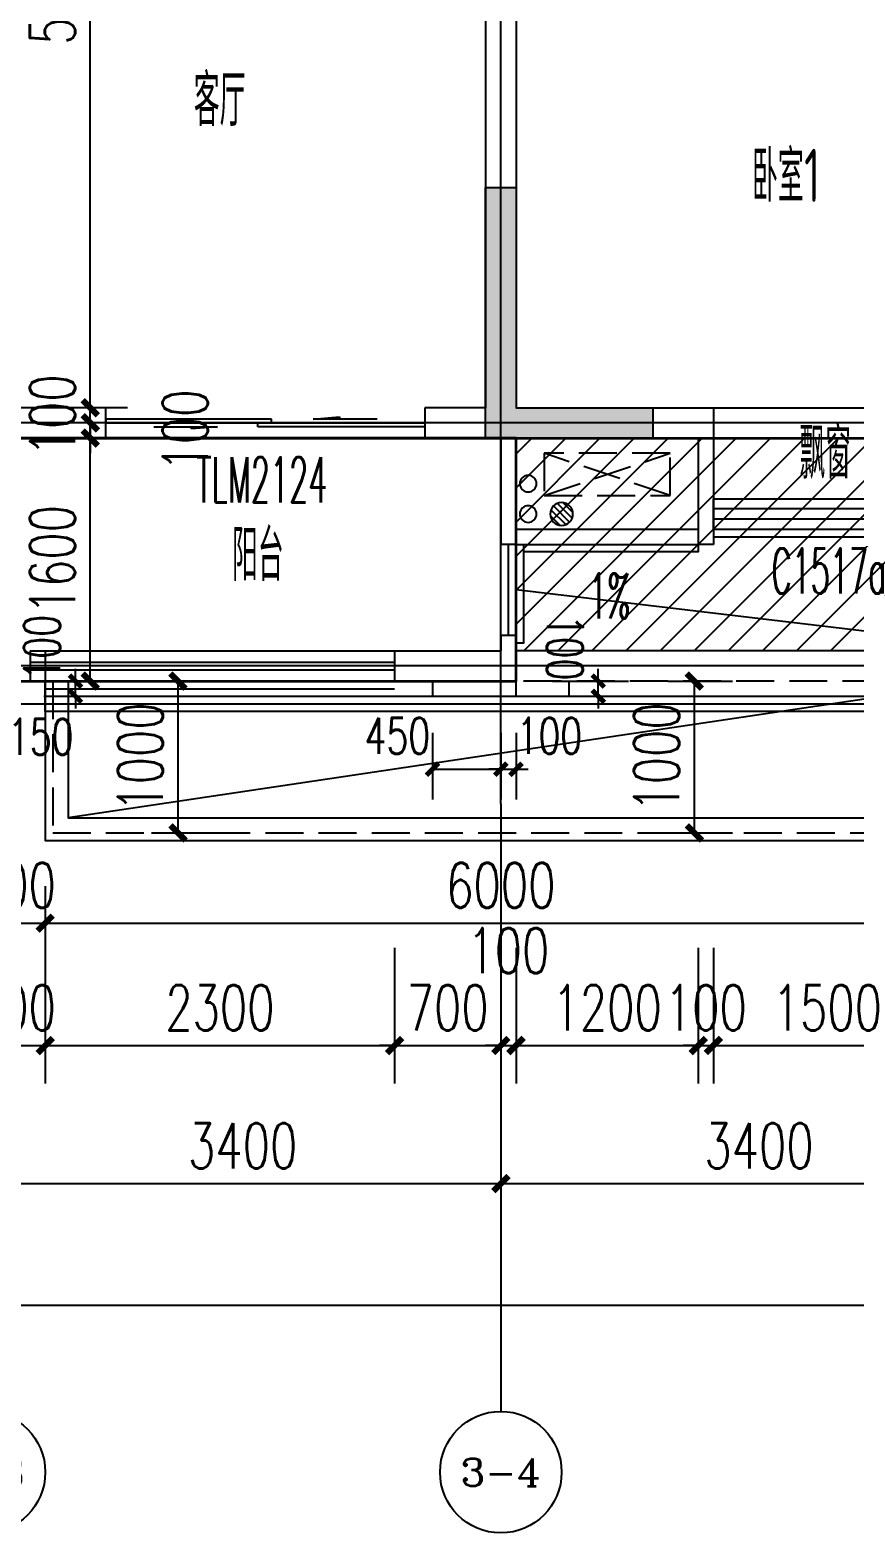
# Model space of a CAD drawing. Extents: x -59851 to 653804, y -249523 to 437614.
# Drawn here: x -37014 to -31582, y 130380 to 140275 of the extents above; entities that cross this region are included whole.
import ezdxf
from ezdxf.enums import TextEntityAlignment as Align

# ---------------------------------------------------------------- set-up
doc = ezdxf.new("R2010")
doc.units = 0
doc.header["$LTSCALE"] = 1000
doc.header["$MEASUREMENT"] = 0
doc.linetypes.add('DASH', pattern=[0.35, 0.25, -0.1])
for name, color, linetype, lineweight in [('33计一半面积外廓线', 53, 'Continuous', 35), ('33计全面积外廓线', 21, 'Continuous', 35), ('A-第四道尺寸线(线脚尺寸)', 105, 'Continuous', 5)]:
    doc.layers.add(name, color=color, linetype=linetype, lineweight=lineweight)
for name, color, linetype in [('_S-YS(雨水管)', 3, 'Continuous'), ('_S-空调立管', 7, 'Continuous'), ('A-ROOF', 7, 'Continuous'), ('A-外装饰线脚', 7, 'Continuous'), ('A-看线', 105, 'Continuous'), ('A-空调室外机', 5, 'DASH'), ('A-第三道尺寸线', 105, 'Continuous'), ('A-线脚看线', 9, 'Continuous'), ('A-雨棚', 153, 'Continuous'), ('AE-FLOR', 151, 'Continuous'), ('AXIS', 3, 'Continuous'), ('AXIS_TEXT', 7, 'Continuous'), ('DIM_SYMB', 3, 'Continuous'), ('DOTE', 16, 'Continuous'), ('NL', 5, 'Continuous'), ('PUB_HATCH', 8, 'Continuous'), ('PUB_TEXT', 7, 'Continuous'), ('WALL', 2, 'Continuous'), ('WINDOW', 4, 'Continuous'), ('WINDOW_TEXT', 7, 'Continuous'), ('ys', 154, 'Continuous'), ('剪力墙', 6, 'Continuous'), ('栏杆', 142, 'Continuous')]:
    doc.layers.add(name, color=color, linetype=linetype)
doc.layers.add('A-降板区域（给结构）', color=155, linetype='Continuous', plot=False)
doc.styles.add('_TCH_AXIS', font='COMPLEX', dxfattribs={"bigfont": 'GBCBIG'})
doc.styles.add('_TCH_DIM', font='SIMPLEX.shx', dxfattribs={"width": 0.7, "bigfont": 'GBCBIG.shx'})
doc.styles.add('_TCH_DIM_T3', font='SIMPLEX.shx', dxfattribs={"width": 0.705882, "bigfont": 'GBCBIG.shx'})
doc.styles.add('_TCH_WINDOW', font='SIMPLEX.shx', dxfattribs={"width": 0.7, "height": 3.5, "bigfont": 'GBCBIG.shx'})
doc.styles.add('COMPLEX', font='COMPLEX')
doc.styles.get("Standard").update_dxf_attribs({"font": 'gbenor.shx', "width": 0.7, "bigfont": 'gbcbig.shx'})
doc.dimstyles.new('_TCH_ARCH&&100', dxfattribs={"dimtxt": 297.5, "dimasz": 100, "dimexe": 250, "dimexo": 300, "dimgap": 100, "dimtad": 1, "dimdec": 0, "dimzin": 0, "dimdsep": 46, "dimtxsty": '_TCH_DIM_T3', "dimblk": 'ARCHTICK', "dimcen": 0.09, "dimclrt": 7, "dimazin": 2, "dimtfac": 1, "dimtdec": 0, "dimtix": 1, "dimtmove": 2, "dimatfit": 3, "dimfxl": 0, "dimtolj": 1, "dimtzin": 0, "dimarcsym": 0})
doc.dimstyles.new('_TCH_ARCH&&80', dxfattribs={"dimtxt": 238, "dimasz": 80, "dimexe": 200, "dimexo": 240, "dimgap": 80, "dimtad": 1, "dimdec": 0, "dimzin": 0, "dimdsep": 46, "dimtxsty": '_TCH_DIM_T3', "dimblk": 'ARCHTICK', "dimcen": 0.09, "dimclrt": 7, "dimazin": 2, "dimtfac": 1, "dimtdec": 0, "dimtix": 1, "dimtmove": 2, "dimatfit": 3, "dimfxl": 0, "dimtolj": 1, "dimtzin": 0, "dimarcsym": 0})

# ---------------------------------------------------------------- blocks, each defined once
blk = doc.blocks.new('zhouxianshouceng0329')
at = {"layer": 'DOTE'}
for p, q in [((-33913.7, 194580), (-33913.7, 218959.5)), ((15572.3, 197088.3), (-44988.6, 197088.3)), ((15572.3, 195488.3), (-44988.6, 195488.3))]:
    blk.add_line(p, q, dxfattribs=at)
blk = doc.blocks.new('jgjlq030328')
at = {"layer": 'PUB_HATCH'}
blk.add_hatch(color=256, dxfattribs=at).paths.add_polyline_path([(-280335, 9661.9), (-280135, 9661.9), (-280135, 8211.9), (-279235, 8211.9), (-279235, 8011.9), (-280335, 8011.9)])
at = {"layer": '剪力墙'}
blk.add_lwpolyline([(-280335, 9661.9), (-280135, 9661.9), (-280135, 8211.9), (-279235, 8211.9), (-279235, 8011.9), (-280335, 8011.9)], close=True, dxfattribs=at)
blk.add_lwpolyline([(-280335, 8211.9), (-280335, 8211.9)], dxfattribs=at)
blk = doc.blocks.new('ktswaj')
at = {"linetype": 'DASH'}
blk.add_lwpolyline([(15990.1, 179082.6), (15990.1, 178253.3), (16268.4, 178253.3), (16268.4, 179082.6)], close=True, dxfattribs=at)
for points in [[(15990.1, 179082.6), (16268.4, 178253.3)], [(15990.1, 178253.3), (16268.4, 179082.6)]]:
    blk.add_lwpolyline(points, dxfattribs=at)
blk = doc.blocks.new('$DorLib2D$00000131')
at = {"color": 0, "linetype": 'Continuous'}
for p, q in [((0.15, 0.125), (0.2319, 0.1973)), ((0.2319, 0.1973), (0.2319, 0.125)), ((-0.5, 0.125), (-0.5, 0)), ((0.0192, 0.125), (-0.5, 0.125)), ((0.0192, 0), (0.0192, 0.125)), ((0.35, 0.125), (0.15, 0.125)), ((-0.5, 0), (0.0192, 0)), ((-0.024, 0), (0.5, 0)), ((-0.024, -0.125), (-0.024, 0)), ((0.5, 0), (0.5, -0.125)), ((-0.35, -0.125), (-0.15, -0.125)), ((-0.2319, -0.1973), (-0.2319, -0.125)), ((-0.15, -0.125), (-0.2319, -0.1973)), ((0.5, -0.125), (-0.024, -0.125))]:
    blk.add_line(p, q, dxfattribs=at)
blk = doc.blocks.new('$TCHSYS$WIN2D')
for p, q in [((-0.5, 0.5), (0.5, 0.5)), ((-0.5, 0.5), (-0.5, -0.5)), ((0.5, 0.5), (0.5, -0.5)), ((0.5, 0.1667), (-0.5, 0.1667)), ((0.5, -0.1667), (-0.5, -0.1667)), ((-0.5, -0.5), (0.5, -0.5))]:
    blk.add_line(p, q)
blk = doc.blocks.new('_ArchTick')
at = {"color": 0, "linetype": 'ByBlock', "const_width": 0.4}
blk.add_lwpolyline([(-0.5, -0.5), (0.5, 0.5)], dxfattribs=at)
blk = doc.blocks.new('*D722')
at = {"layer": 'A-第三道尺寸线', "color": 0, "lineweight": -2, "transparency": 16777216}
for p, q in [((6050.3, 166234.8), (5554.3, 166234.8)), ((5804.3, 160734.8), (5804.3, 166234.8)), ((6050.3, 160734.8), (5554.3, 160734.8))]:
    blk.add_line(p, q, dxfattribs=at)
at = {"layer": 'Defpoints', "color": 0, "transparency": 16777216}
for p in [(5804.3, 166234.8), (6350.3, 166234.8), (6350.3, 160734.8)]:
    blk.add_point(p, dxfattribs=at)
at = {"layer": 'A-第三道尺寸线', "color": 0, "lineweight": -2, "transparency": 16777216, "xscale": 100, "yscale": 100, "zscale": 100}
for p, rotation in [((5804.3, 166234.8), 90), ((5804.3, 160734.8), 270)]:
    blk.add_blockref('_ArchTick', p, dxfattribs=dict(at, rotation=rotation))
at = {"layer": 'A-第三道尺寸线', "color": 7, "transparency": 16777216, "insert": (5555.6, 163484.8), "char_height": 297.5, "attachment_point": 5, "rotation": 90, "style": '_TCH_DIM_T3'}
blk.add_mtext('\\A1;5500', dxfattribs=at)
blk = doc.blocks.new('*D723')
at = {"layer": 'A-第三道尺寸线', "color": 0, "lineweight": -2, "transparency": 16777216}
for p, q in [((5804.3, 160734.8), (5804.3, 160834.8)), ((6050.3, 160734.8), (5554.3, 160734.8)), ((5804.3, 160634.8), (5804.3, 160734.8)), ((6050.3, 160634.8), (5554.3, 160634.8)), ((5804.3, 160634.8), (5804.3, 160534.8))]:
    blk.add_line(p, q, dxfattribs=at)
at = {"layer": 'Defpoints', "color": 0, "transparency": 16777216}
for p in [(5804.3, 160734.8), (6350.3, 160734.8), (6350.3, 160634.8)]:
    blk.add_point(p, dxfattribs=at)
at = {"layer": 'A-第三道尺寸线', "color": 0, "lineweight": -2, "transparency": 16777216, "xscale": 100, "yscale": 100, "zscale": 100}
for p, rotation in [((5804.3, 160734.8), 270), ((5804.3, 160634.8), 90)]:
    blk.add_blockref('_ArchTick', p, dxfattribs=dict(at, rotation=rotation))
at = {"layer": 'A-第三道尺寸线', "color": 7, "transparency": 16777216, "insert": (5555.6, 160684.8), "char_height": 297.5, "attachment_point": 5, "rotation": 90, "style": '_TCH_DIM_T3'}
blk.add_mtext('\\A1;100', dxfattribs=at)
blk = doc.blocks.new('*D724')
at = {"layer": 'A-第三道尺寸线', "color": 0, "lineweight": -2, "transparency": 16777216}
for p, q in [((5804.3, 160634.8), (5804.3, 160734.8)), ((6050.3, 160634.8), (5554.3, 160634.8)), ((5804.3, 160534.8), (5804.3, 160634.8)), ((6050.3, 160534.8), (5554.3, 160534.8)), ((5804.3, 160534.8), (5804.3, 160434.8))]:
    blk.add_line(p, q, dxfattribs=at)
at = {"layer": 'Defpoints', "color": 0, "transparency": 16777216}
for p in [(5804.3, 160634.8), (6350.3, 160634.8), (6350.3, 160534.8)]:
    blk.add_point(p, dxfattribs=at)
at = {"layer": 'A-第三道尺寸线', "color": 0, "lineweight": -2, "transparency": 16777216, "xscale": 100, "yscale": 100, "zscale": 100}
for p, rotation in [((5804.3, 160634.8), 270), ((5804.3, 160534.8), 90)]:
    blk.add_blockref('_ArchTick', p, dxfattribs=dict(at, rotation=rotation))
at = {"layer": 'A-第三道尺寸线', "color": 7, "transparency": 16777216, "insert": (6429.3, 160584.8), "char_height": 297.5, "attachment_point": 5, "rotation": 90, "style": '_TCH_DIM_T3'}
blk.add_mtext('\\A1;100', dxfattribs=at)
blk = doc.blocks.new('*D725')
at = {"layer": 'A-第三道尺寸线', "color": 0, "lineweight": -2, "transparency": 16777216}
for p, q in [((6050.3, 160534.8), (5554.3, 160534.8)), ((5804.3, 158934.8), (5804.3, 160534.8)), ((6050.3, 158934.8), (5554.3, 158934.8))]:
    blk.add_line(p, q, dxfattribs=at)
at = {"layer": 'Defpoints', "color": 0, "transparency": 16777216}
for p in [(5804.3, 160534.8), (6350.3, 160534.8), (6350.3, 158934.8)]:
    blk.add_point(p, dxfattribs=at)
at = {"layer": 'A-第三道尺寸线', "color": 0, "lineweight": -2, "transparency": 16777216, "xscale": 100, "yscale": 100, "zscale": 100}
for p, rotation in [((5804.3, 160534.8), 90), ((5804.3, 158934.8), 270)]:
    blk.add_blockref('_ArchTick', p, dxfattribs=dict(at, rotation=rotation))
at = {"layer": 'A-第三道尺寸线', "color": 7, "transparency": 16777216, "insert": (5555.6, 159734.8), "char_height": 297.5, "attachment_point": 5, "rotation": 90, "style": '_TCH_DIM_T3'}
blk.add_mtext('\\A1;1600', dxfattribs=at)
blk = doc.blocks.new('2fxianjiao0331')
at = {"layer": 'A-外装饰线脚'}
blk.add_lwpolyline([(-206459.1, 135988.3), (-206459.1, 135888.3), (-205909.1, 135888.3), (-205909.1, 135988.3)], dxfattribs=at)
at = {"layer": 'A-线脚看线'}
for points in [[(-205909.1, 136888.3), (-205859.1, 136888.3), (-205859.1, 136238.3), (-205909.1, 136238.3)], [(-204709.1, 136888.3), (-204709.1, 136838.3), (-205859.1, 136838.3)], [(-204609.1, 136938.4), (-203109.1, 136938.4)], [(-209009.1, 135938.3), (-206709.1, 135938.3)]]:
    blk.add_lwpolyline(points, dxfattribs=at)
blk = doc.blocks.new('*D289')
at = {"layer": 'A-第四道尺寸线(线脚尺寸)', "color": 0, "lineweight": -2, "transparency": 16777216}
for p, q in [((-37313.7, 135648.3), (-37313.7, 135201.8)), ((-37163.7, 135648.3), (-37163.7, 135201.8)), ((-37313.7, 135401.8), (-37393.7, 135401.8)), ((-37313.7, 135401.8), (-37163.7, 135401.8)), ((-37163.7, 135401.8), (-37083.7, 135401.8))]:
    blk.add_line(p, q, dxfattribs=at)
at = {"layer": 'Defpoints', "color": 0, "transparency": 16777216}
for p in [(-37313.7, 135888.3), (-37163.7, 135888.3), (-37163.7, 135401.8)]:
    blk.add_point(p, dxfattribs=at)
at = {"layer": 'A-第四道尺寸线(线脚尺寸)', "color": 0, "lineweight": -2, "transparency": 16777216, "xscale": 80, "yscale": 80, "zscale": 80}
blk.add_blockref('_ArchTick', (-37313.7, 135401.8), dxfattribs=at)
at = {"layer": 'A-第四道尺寸线(线脚尺寸)', "color": 0, "lineweight": -2, "transparency": 16777216, "xscale": 80, "yscale": 80, "zscale": 80, "rotation": 180}
blk.add_blockref('_ArchTick', (-37163.7, 135401.8), dxfattribs=at)
at = {"layer": 'A-第四道尺寸线(线脚尺寸)', "color": 7, "transparency": 16777216, "insert": (-36943.7, 135621.8), "char_height": 238, "attachment_point": 5, "style": '_TCH_DIM_T3'}
blk.add_mtext('\\A1;150', dxfattribs=at)
blk = doc.blocks.new('*D290')
at = {"layer": 'A-第四道尺寸线(线脚尺寸)', "color": 0, "lineweight": -2, "transparency": 16777216}
for p, q in [((-34363.7, 135648.3), (-34363.7, 135208.1)), ((-33913.7, 135648.3), (-33913.7, 135208.1)), ((-34363.7, 135408.1), (-33913.7, 135408.1))]:
    blk.add_line(p, q, dxfattribs=at)
at = {"layer": 'Defpoints', "color": 0, "transparency": 16777216}
for p in [(-34363.7, 135888.3), (-33913.7, 135888.3), (-33913.7, 135408.1)]:
    blk.add_point(p, dxfattribs=at)
at = {"layer": 'A-第四道尺寸线(线脚尺寸)', "color": 0, "lineweight": -2, "transparency": 16777216, "xscale": 80, "yscale": 80, "zscale": 80, "rotation": 180}
blk.add_blockref('_ArchTick', (-34363.7, 135408.1), dxfattribs=at)
at = {"layer": 'A-第四道尺寸线(线脚尺寸)', "color": 0, "lineweight": -2, "transparency": 16777216, "xscale": 80, "yscale": 80, "zscale": 80}
blk.add_blockref('_ArchTick', (-33913.7, 135408.1), dxfattribs=at)
at = {"layer": 'A-第四道尺寸线(线脚尺寸)', "color": 7, "transparency": 16777216, "insert": (-34594.9, 135628.1), "char_height": 238, "attachment_point": 5, "style": '_TCH_DIM_T3'}
blk.add_mtext('\\A1;450', dxfattribs=at)
blk = doc.blocks.new('*D291')
at = {"layer": 'A-第四道尺寸线(线脚尺寸)', "color": 0, "lineweight": -2, "transparency": 16777216}
for p, q in [((-33913.7, 135648.3), (-33913.7, 135208.1)), ((-33813.7, 135648.3), (-33813.7, 135208.1)), ((-33913.7, 135408.1), (-33993.7, 135408.1)), ((-33913.7, 135408.1), (-33813.7, 135408.1)), ((-33813.7, 135408.1), (-33733.7, 135408.1))]:
    blk.add_line(p, q, dxfattribs=at)
at = {"layer": 'Defpoints', "color": 0, "transparency": 16777216}
for p in [(-33913.7, 135888.3), (-33813.7, 135888.3), (-33813.7, 135408.1)]:
    blk.add_point(p, dxfattribs=at)
at = {"layer": 'A-第四道尺寸线(线脚尺寸)', "color": 0, "lineweight": -2, "transparency": 16777216, "xscale": 80, "yscale": 80, "zscale": 80}
blk.add_blockref('_ArchTick', (-33913.7, 135408.1), dxfattribs=at)
at = {"layer": 'A-第四道尺寸线(线脚尺寸)', "color": 0, "lineweight": -2, "transparency": 16777216, "xscale": 80, "yscale": 80, "zscale": 80, "rotation": 180}
blk.add_blockref('_ArchTick', (-33813.7, 135408.1), dxfattribs=at)
at = {"layer": 'A-第四道尺寸线(线脚尺寸)', "color": 7, "transparency": 16777216, "insert": (-33593.7, 135628.1), "char_height": 238, "attachment_point": 5, "style": '_TCH_DIM_T3'}
blk.add_mtext('\\A1;100', dxfattribs=at)
blk = doc.blocks.new('*D314')
at = {"layer": 'A-第四道尺寸线(线脚尺寸)', "color": 0, "lineweight": -2, "transparency": 16777216}
for p, q in [((-36714.6, 135988.3), (-36714.6, 136068.3)), ((-36923.5, 135988.3), (-36514.6, 135988.3)), ((-36714.6, 135888.3), (-36714.6, 135988.3)), ((-36923.5, 135888.3), (-36514.6, 135888.3)), ((-36714.6, 135888.3), (-36714.6, 135808.3))]:
    blk.add_line(p, q, dxfattribs=at)
at = {"layer": 'Defpoints', "color": 0, "transparency": 16777216}
for p in [(-37163.5, 135988.3), (-36714.6, 135988.3), (-37163.5, 135888.3)]:
    blk.add_point(p, dxfattribs=at)
at = {"layer": 'A-第四道尺寸线(线脚尺寸)', "color": 0, "lineweight": -2, "transparency": 16777216, "xscale": 80, "yscale": 80, "zscale": 80}
for p, rotation in [((-36714.6, 135988.3), 270), ((-36714.6, 135888.3), 90)]:
    blk.add_blockref('_ArchTick', p, dxfattribs=dict(at, rotation=rotation))
at = {"layer": 'A-第四道尺寸线(线脚尺寸)', "color": 7, "transparency": 16777216, "insert": (-36934.6, 136208.3), "char_height": 238, "attachment_point": 5, "rotation": 90, "style": '_TCH_DIM_T3'}
blk.add_mtext('\\A1;100', dxfattribs=at)
blk = doc.blocks.new('*D315')
at = {"layer": 'A-第四道尺寸线(线脚尺寸)', "color": 0, "lineweight": -2, "transparency": 16777216}
for p, q in [((-33271.9, 135988.4), (-33271.9, 136068.4)), ((-33573.7, 135988.4), (-33071.9, 135988.4)), ((-33271.9, 135888.4), (-33271.9, 135988.4)), ((-33573.7, 135888.3), (-33071.9, 135888.4)), ((-33271.9, 135888.4), (-33271.9, 135808.4))]:
    blk.add_line(p, q, dxfattribs=at)
at = {"layer": 'Defpoints', "color": 0, "transparency": 16777216}
for p in [(-33813.7, 135988.3), (-33271.9, 135988.4), (-33813.7, 135888.3)]:
    blk.add_point(p, dxfattribs=at)
at = {"layer": 'A-第四道尺寸线(线脚尺寸)', "color": 0, "lineweight": -2, "transparency": 16777216, "xscale": 80, "yscale": 80, "zscale": 80}
for p, rotation in [((-33271.9, 135988.4), 270.0027592368899), ((-33271.9, 135888.4), 90.0027592368899)]:
    blk.add_blockref('_ArchTick', p, dxfattribs=dict(at, rotation=rotation))
at = {"layer": 'A-第四道尺寸线(线脚尺寸)', "color": 7, "transparency": 16777216, "insert": (-33491.9, 136208.4), "char_height": 238, "attachment_point": 5, "rotation": 270.00276, "style": '_TCH_DIM_T3'}
blk.add_mtext('\\A1;100', dxfattribs=at)
blk = doc.blocks.new('_LV13')
at = {"color": 0}
for p, q in [((-0.071, 0.495), (-0.495, 0.071)), ((0.183, 0.465), (-0.465, -0.183)), ((0.354, 0.354), (-0.354, -0.354)), ((0.465, 0.183), (-0.183, -0.465)), ((0.495, -0.071), (0.071, -0.495))]:
    blk.add_line(p, q, dxfattribs=at)
blk.add_circle((0, 0), 0.5)
blk = doc.blocks.new('e330505')
at = {"layer": '_S-YS(雨水管)'}
blk.add_lwpolyline([(-33678.7, 137288.3, 1), (-33788.7, 137288.3, 1)], format="xyb", close=True, dxfattribs=at)
at = {"layer": '_S-空调立管'}
blk.add_lwpolyline([(-33678.7, 137088.3, 1), (-33788.7, 137088.3, 1)], format="xyb", close=True, dxfattribs=at)
at = {"layer": 'NL', "ltscale": 0.5, "extrusion": (0, 0, -1), "xscale": 150, "yscale": 150, "zscale": -150}
blk.add_blockref('_LV13', (33513.7, 137088.3), dxfattribs=at)
blk = doc.blocks.new('*D1563')
at = {"layer": 'A-第三道尺寸线', "color": 0, "lineweight": -2, "transparency": 16777216}
for p, q in [((-32814.6, 135988.3), (-32389.2, 135988.3)), ((-32639.2, 134988.3), (-32639.2, 135988.3)), ((-32814.6, 134988.3), (-32389.2, 134988.3))]:
    blk.add_line(p, q, dxfattribs=at)
at = {"layer": 'Defpoints', "color": 0, "transparency": 16777216}
for p in [(-33114.6, 135988.3), (-32639.2, 135988.3), (-33114.6, 134988.3)]:
    blk.add_point(p, dxfattribs=at)
at = {"layer": 'A-第三道尺寸线', "color": 0, "lineweight": -2, "transparency": 16777216, "xscale": 100, "yscale": 100, "zscale": 100}
for p, rotation in [((-32639.2, 135988.3), 90), ((-32639.2, 134988.3), 270)]:
    blk.add_blockref('_ArchTick', p, dxfattribs=dict(at, rotation=rotation))
at = {"layer": 'A-第三道尺寸线', "color": 7, "transparency": 16777216, "insert": (-32888, 135488.3), "char_height": 297.5, "attachment_point": 5, "rotation": 90, "style": '_TCH_DIM_T3'}
blk.add_mtext('\\A1;1000', dxfattribs=at)
blk = doc.blocks.new('*D1564')
at = {"layer": 'A-第三道尺寸线', "color": 0, "lineweight": -2, "transparency": 16777216}
for p, q in [((-36214.6, 135988.3), (-35789.2, 135988.3)), ((-36039.2, 134988.3), (-36039.2, 135988.3)), ((-36214.6, 134988.3), (-35789.2, 134988.3))]:
    blk.add_line(p, q, dxfattribs=at)
at = {"layer": 'Defpoints', "color": 0, "transparency": 16777216}
for p in [(-36514.6, 135988.3), (-36039.2, 135988.3), (-36514.6, 134988.3)]:
    blk.add_point(p, dxfattribs=at)
at = {"layer": 'A-第三道尺寸线', "color": 0, "lineweight": -2, "transparency": 16777216, "xscale": 100, "yscale": 100, "zscale": 100}
for p, rotation in [((-36039.2, 135988.3), 90), ((-36039.2, 134988.3), 270)]:
    blk.add_blockref('_ArchTick', p, dxfattribs=dict(at, rotation=rotation))
at = {"layer": 'A-第三道尺寸线', "color": 7, "transparency": 16777216, "insert": (-36288, 135488.3), "char_height": 297.5, "attachment_point": 5, "rotation": 90, "style": '_TCH_DIM_T3'}
blk.add_mtext('\\A1;1000', dxfattribs=at)
blk = doc.blocks.new('*D2724')
at = {"layer": 'A-第三道尺寸线', "color": 0, "lineweight": -2, "transparency": 16777216}
for p, q in [((-32513.7, 134232.6), (-32513.7, 133339)), ((-31013.7, 134232.6), (-31013.7, 133339)), ((-32513.7, 133589), (-31013.7, 133589))]:
    blk.add_line(p, q, dxfattribs=at)
at = {"layer": 'Defpoints', "color": 0, "transparency": 16777216}
for p in [(-32513.7, 134532.6), (-31013.7, 134532.6), (-31013.7, 133589)]:
    blk.add_point(p, dxfattribs=at)
at = {"layer": 'A-第三道尺寸线', "color": 0, "lineweight": -2, "transparency": 16777216, "xscale": 100, "yscale": 100, "zscale": 100, "rotation": 180}
blk.add_blockref('_ArchTick', (-32513.7, 133589), dxfattribs=at)
at = {"layer": 'A-第三道尺寸线', "color": 0, "lineweight": -2, "transparency": 16777216, "xscale": 100, "yscale": 100, "zscale": 100}
blk.add_blockref('_ArchTick', (-31013.7, 133589), dxfattribs=at)
at = {"layer": 'A-第三道尺寸线', "color": 7, "transparency": 16777216, "insert": (-31763.7, 133837.7), "char_height": 297.5, "attachment_point": 5, "style": '_TCH_DIM_T3'}
blk.add_mtext('\\A1;1500', dxfattribs=at)
blk = doc.blocks.new('*D2725')
at = {"layer": 'A-第三道尺寸线', "color": 0, "lineweight": -2, "transparency": 16777216}
for p, q in [((-32613.7, 134232.6), (-32613.7, 133339)), ((-32513.7, 134232.6), (-32513.7, 133339)), ((-32613.7, 133589), (-32713.7, 133589)), ((-32613.7, 133589), (-32513.7, 133589)), ((-32513.7, 133589), (-32413.7, 133589))]:
    blk.add_line(p, q, dxfattribs=at)
at = {"layer": 'Defpoints', "color": 0, "transparency": 16777216}
for p in [(-32613.7, 134532.6), (-32513.7, 134532.6), (-32513.7, 133589)]:
    blk.add_point(p, dxfattribs=at)
at = {"layer": 'A-第三道尺寸线', "color": 0, "lineweight": -2, "transparency": 16777216, "xscale": 100, "yscale": 100, "zscale": 100}
blk.add_blockref('_ArchTick', (-32613.7, 133589), dxfattribs=at)
at = {"layer": 'A-第三道尺寸线', "color": 0, "lineweight": -2, "transparency": 16777216, "xscale": 100, "yscale": 100, "zscale": 100, "rotation": 180}
blk.add_blockref('_ArchTick', (-32513.7, 133589), dxfattribs=at)
at = {"layer": 'A-第三道尺寸线', "color": 7, "transparency": 16777216, "insert": (-32563.7, 133837.7), "char_height": 297.5, "attachment_point": 5, "style": '_TCH_DIM_T3'}
blk.add_mtext('\\A1;100', dxfattribs=at)
blk = doc.blocks.new('*D2726')
at = {"layer": 'A-第三道尺寸线', "color": 0, "lineweight": -2, "transparency": 16777216}
for p, q in [((-33813.7, 134232.6), (-33813.7, 133339)), ((-32613.7, 134232.6), (-32613.7, 133339)), ((-33813.7, 133589), (-32613.7, 133589))]:
    blk.add_line(p, q, dxfattribs=at)
at = {"layer": 'Defpoints', "color": 0, "transparency": 16777216}
for p in [(-33813.7, 134532.6), (-32613.7, 134532.6), (-32613.7, 133589)]:
    blk.add_point(p, dxfattribs=at)
at = {"layer": 'A-第三道尺寸线', "color": 0, "lineweight": -2, "transparency": 16777216, "xscale": 100, "yscale": 100, "zscale": 100, "rotation": 180}
blk.add_blockref('_ArchTick', (-33813.7, 133589), dxfattribs=at)
at = {"layer": 'A-第三道尺寸线', "color": 0, "lineweight": -2, "transparency": 16777216, "xscale": 100, "yscale": 100, "zscale": 100}
blk.add_blockref('_ArchTick', (-32613.7, 133589), dxfattribs=at)
at = {"layer": 'A-第三道尺寸线', "color": 7, "transparency": 16777216, "insert": (-33213.7, 133837.7), "char_height": 297.5, "attachment_point": 5, "style": '_TCH_DIM_T3'}
blk.add_mtext('\\A1;1200', dxfattribs=at)
blk = doc.blocks.new('*D2727')
at = {"layer": 'A-第三道尺寸线', "color": 0, "lineweight": -2, "transparency": 16777216}
for p, q in [((-33913.7, 134232.6), (-33913.7, 133339)), ((-33813.7, 134232.6), (-33813.7, 133339)), ((-33913.7, 133589), (-34013.7, 133589)), ((-33913.7, 133589), (-33813.7, 133589)), ((-33813.7, 133589), (-33713.7, 133589))]:
    blk.add_line(p, q, dxfattribs=at)
at = {"layer": 'Defpoints', "color": 0, "transparency": 16777216}
for p in [(-33913.7, 134532.6), (-33813.7, 134532.6), (-33813.7, 133589)]:
    blk.add_point(p, dxfattribs=at)
at = {"layer": 'A-第三道尺寸线', "color": 0, "lineweight": -2, "transparency": 16777216, "xscale": 100, "yscale": 100, "zscale": 100}
blk.add_blockref('_ArchTick', (-33913.7, 133589), dxfattribs=at)
at = {"layer": 'A-第三道尺寸线', "color": 0, "lineweight": -2, "transparency": 16777216, "xscale": 100, "yscale": 100, "zscale": 100, "rotation": 180}
blk.add_blockref('_ArchTick', (-33813.7, 133589), dxfattribs=at)
at = {"layer": 'A-第三道尺寸线', "color": 7, "transparency": 16777216, "insert": (-33863.7, 134214), "char_height": 297.5, "attachment_point": 5, "style": '_TCH_DIM_T3'}
blk.add_mtext('\\A1;100', dxfattribs=at)
blk = doc.blocks.new('*D2728')
at = {"layer": 'A-第三道尺寸线', "color": 0, "lineweight": -2, "transparency": 16777216}
for p, q in [((-34613.7, 134232.6), (-34613.7, 133339)), ((-33913.7, 134232.6), (-33913.7, 133339)), ((-34613.7, 133589), (-34713.7, 133589)), ((-34613.7, 133589), (-33913.7, 133589)), ((-33913.7, 133589), (-33813.7, 133589))]:
    blk.add_line(p, q, dxfattribs=at)
at = {"layer": 'Defpoints', "color": 0, "transparency": 16777216}
for p in [(-34613.7, 134532.6), (-33913.7, 134532.6), (-33913.7, 133589)]:
    blk.add_point(p, dxfattribs=at)
at = {"layer": 'A-第三道尺寸线', "color": 0, "lineweight": -2, "transparency": 16777216, "xscale": 100, "yscale": 100, "zscale": 100}
blk.add_blockref('_ArchTick', (-34613.7, 133589), dxfattribs=at)
at = {"layer": 'A-第三道尺寸线', "color": 0, "lineweight": -2, "transparency": 16777216, "xscale": 100, "yscale": 100, "zscale": 100, "rotation": 180}
blk.add_blockref('_ArchTick', (-33913.7, 133589), dxfattribs=at)
at = {"layer": 'A-第三道尺寸线', "color": 7, "transparency": 16777216, "insert": (-34263.7, 133837.7), "char_height": 297.5, "attachment_point": 5, "style": '_TCH_DIM_T3'}
blk.add_mtext('\\A1;700', dxfattribs=at)
blk = doc.blocks.new('*D2729')
at = {"layer": 'A-第三道尺寸线', "color": 0, "lineweight": -2, "transparency": 16777216}
for p, q in [((-36913.7, 134232.6), (-36913.7, 133339)), ((-34613.7, 134232.6), (-34613.7, 133339)), ((-36913.7, 133589), (-34613.7, 133589))]:
    blk.add_line(p, q, dxfattribs=at)
at = {"layer": 'Defpoints', "color": 0, "transparency": 16777216}
for p in [(-36913.7, 134532.6), (-34613.7, 134532.6), (-34613.7, 133589)]:
    blk.add_point(p, dxfattribs=at)
at = {"layer": 'A-第三道尺寸线', "color": 0, "lineweight": -2, "transparency": 16777216, "xscale": 100, "yscale": 100, "zscale": 100, "rotation": 180}
blk.add_blockref('_ArchTick', (-36913.7, 133589), dxfattribs=at)
at = {"layer": 'A-第三道尺寸线', "color": 0, "lineweight": -2, "transparency": 16777216, "xscale": 100, "yscale": 100, "zscale": 100}
blk.add_blockref('_ArchTick', (-34613.7, 133589), dxfattribs=at)
at = {"layer": 'A-第三道尺寸线', "color": 7, "transparency": 16777216, "insert": (-35763.7, 133837.7), "char_height": 297.5, "attachment_point": 5, "style": '_TCH_DIM_T3'}
blk.add_mtext('\\A1;2300', dxfattribs=at)
blk = doc.blocks.new('*D2730')
at = {"layer": 'A-第三道尺寸线', "color": 0, "lineweight": -2, "transparency": 16777216}
for p, q in [((-37313.7, 134232.6), (-37313.7, 133339)), ((-36913.7, 134232.6), (-36913.7, 133339)), ((-37313.7, 133589), (-37413.7, 133589)), ((-37313.7, 133589), (-36913.7, 133589)), ((-36913.7, 133589), (-36813.7, 133589))]:
    blk.add_line(p, q, dxfattribs=at)
at = {"layer": 'Defpoints', "color": 0, "transparency": 16777216}
for p in [(-37313.7, 134532.6), (-36913.7, 134532.6), (-36913.7, 133589)]:
    blk.add_point(p, dxfattribs=at)
at = {"layer": 'A-第三道尺寸线', "color": 0, "lineweight": -2, "transparency": 16777216, "xscale": 100, "yscale": 100, "zscale": 100}
blk.add_blockref('_ArchTick', (-37313.7, 133589), dxfattribs=at)
at = {"layer": 'A-第三道尺寸线', "color": 0, "lineweight": -2, "transparency": 16777216, "xscale": 100, "yscale": 100, "zscale": 100, "rotation": 180}
blk.add_blockref('_ArchTick', (-36913.7, 133589), dxfattribs=at)
at = {"layer": 'A-第三道尺寸线', "color": 7, "transparency": 16777216, "insert": (-37113.7, 133837.7), "char_height": 297.5, "attachment_point": 5, "style": '_TCH_DIM_T3'}
blk.add_mtext('\\A1;400', dxfattribs=at)
blk = doc.blocks.new('*D3002')
at = {"layer": 'AXIS', "color": 0, "lineweight": -2, "transparency": 16777216}
for p, q in [((-37313.7, 134880), (-37313.7, 132430)), ((-33913.7, 134880), (-33913.7, 132430)), ((-37313.7, 132680), (-33913.7, 132680))]:
    blk.add_line(p, q, dxfattribs=at)
at = {"layer": 'Defpoints', "color": 0, "transparency": 16777216}
for p in [(-37313.7, 135180), (-33913.7, 135180), (-33913.7, 132680)]:
    blk.add_point(p, dxfattribs=at)
at = {"layer": 'AXIS', "color": 0, "lineweight": -2, "transparency": 16777216, "xscale": 100, "yscale": 100, "zscale": 100, "rotation": 180}
blk.add_blockref('_ArchTick', (-37313.7, 132680), dxfattribs=at)
at = {"layer": 'AXIS', "color": 0, "lineweight": -2, "transparency": 16777216, "xscale": 100, "yscale": 100, "zscale": 100}
blk.add_blockref('_ArchTick', (-33913.7, 132680), dxfattribs=at)
at = {"layer": 'AXIS', "color": 7, "transparency": 16777216, "insert": (-35613.7, 132928.8), "char_height": 297.5, "attachment_point": 5, "style": '_TCH_DIM_T3'}
blk.add_mtext('\\A1;3400', dxfattribs=at)
blk = doc.blocks.new('*D3003')
at = {"layer": 'AXIS', "color": 0, "lineweight": -2, "transparency": 16777216}
for p, q in [((-33913.7, 134880), (-33913.7, 132430)), ((-30513.7, 134880), (-30513.7, 132430)), ((-33913.7, 132680), (-30513.7, 132680))]:
    blk.add_line(p, q, dxfattribs=at)
at = {"layer": 'Defpoints', "color": 0, "transparency": 16777216}
for p in [(-33913.7, 135180), (-30513.7, 135180), (-30513.7, 132680)]:
    blk.add_point(p, dxfattribs=at)
at = {"layer": 'AXIS', "color": 0, "lineweight": -2, "transparency": 16777216, "xscale": 100, "yscale": 100, "zscale": 100, "rotation": 180}
blk.add_blockref('_ArchTick', (-33913.7, 132680), dxfattribs=at)
at = {"layer": 'AXIS', "color": 0, "lineweight": -2, "transparency": 16777216, "xscale": 100, "yscale": 100, "zscale": 100}
blk.add_blockref('_ArchTick', (-30513.7, 132680), dxfattribs=at)
at = {"layer": 'AXIS', "color": 7, "transparency": 16777216, "insert": (-32213.7, 132928.8), "char_height": 297.5, "attachment_point": 5, "style": '_TCH_DIM_T3'}
blk.add_mtext('\\A1;3400', dxfattribs=at)
blk = doc.blocks.new('*D3019')
at = {"layer": 'AXIS', "color": 0, "lineweight": -2, "transparency": 16777216}
for p, q in [((-44213.7, 133039), (-44213.7, 131630)), ((4686.3, 133039), (4686.3, 131630)), ((-44213.7, 131880), (4686.3, 131880))]:
    blk.add_line(p, q, dxfattribs=at)
at = {"layer": 'Defpoints', "color": 0, "transparency": 16777216}
for p in [(-44213.7, 133339), (4686.3, 133339), (4686.3, 131880)]:
    blk.add_point(p, dxfattribs=at)
at = {"layer": 'AXIS', "color": 0, "lineweight": -2, "transparency": 16777216, "xscale": 100, "yscale": 100, "zscale": 100, "rotation": 180}
blk.add_blockref('_ArchTick', (-44213.7, 131880), dxfattribs=at)
at = {"layer": 'AXIS', "color": 0, "lineweight": -2, "transparency": 16777216, "xscale": 100, "yscale": 100, "zscale": 100}
blk.add_blockref('_ArchTick', (4686.3, 131880), dxfattribs=at)
at = {"layer": 'AXIS', "color": 7, "transparency": 16777216, "insert": (-19763.7, 132128.8), "char_height": 297.5, "attachment_point": 5, "style": '_TCH_DIM_T3'}
blk.add_mtext('\\A1;48900', dxfattribs=at)
blk = doc.blocks.new('_AXISO')
blk.add_circle((0, 0), 0.5)
at = {"layer": 'AXIS_TEXT', "style": 'COMPLEX', "width": 1.041667}
blk.add_attdef('A', text='', height=0.56, dxfattribs=at).set_placement((-0.25, -0.28), (0.25, -0.28), align=Align.FIT)
blk = doc.blocks.new('rqwerqwrqq')
at = {"layer": 'A-ROOF'}
blk.add_line((-172294.2, 241960.5), (-166294.2, 241960.5), dxfattribs=at)
blk.add_lwpolyline([(-162594.2, 242310.5), (-169194.2, 242310.5)], dxfattribs=at)
at = {"layer": 'A-ROOF', "linetype": 'DASH'}
blk.add_lwpolyline([(-162594.2, 242110.5), (-169194.2, 242110.5)], dxfattribs=at)
at = {"layer": 'A-ROOF'}
blk.add_lwpolyline([(-172294.2, 242010.5), (-166294.2, 242010.5), (-166294.2, 241910.5), (-172294.2, 241910.5)], close=True, dxfattribs=at)
at = {"layer": 'A-外装饰线脚'}
blk.add_lwpolyline([(-173094.2, 242110.5), (-173094.2, 241960.5), (-172294.2, 241960.5), (-172294.2, 242110.5)], dxfattribs=at)
blk = doc.blocks.new('*D3556')
at = {"layer": 'A-第三道尺寸线', "color": 0, "lineweight": -2, "transparency": 16777216}
for p, q in [((-37313.7, 134638.3), (-37313.7, 134144.9)), ((-36913.7, 134638.3), (-36913.7, 134144.9)), ((-37313.7, 134394.9), (-37413.7, 134394.9)), ((-37313.7, 134394.9), (-36913.7, 134394.9)), ((-36913.7, 134394.9), (-36813.7, 134394.9))]:
    blk.add_line(p, q, dxfattribs=at)
at = {"layer": 'Defpoints', "color": 0, "transparency": 16777216}
for p in [(-37313.7, 134938.3), (-36913.7, 134938.3), (-36913.7, 134394.9)]:
    blk.add_point(p, dxfattribs=at)
at = {"layer": 'A-第三道尺寸线', "color": 0, "lineweight": -2, "transparency": 16777216, "xscale": 100, "yscale": 100, "zscale": 100}
blk.add_blockref('_ArchTick', (-37313.7, 134394.9), dxfattribs=at)
at = {"layer": 'A-第三道尺寸线', "color": 0, "lineweight": -2, "transparency": 16777216, "xscale": 100, "yscale": 100, "zscale": 100, "rotation": 180}
blk.add_blockref('_ArchTick', (-36913.7, 134394.9), dxfattribs=at)
at = {"layer": 'A-第三道尺寸线', "color": 7, "transparency": 16777216, "insert": (-37113.7, 134643.6), "char_height": 297.5, "attachment_point": 5, "style": '_TCH_DIM_T3'}
blk.add_mtext('\\A1;400', dxfattribs=at)
blk = doc.blocks.new('*D3557')
at = {"layer": 'A-第三道尺寸线', "color": 0, "lineweight": -2, "transparency": 16777216}
for p, q in [((-36913.7, 134638.3), (-36913.7, 134144.9)), ((-30913.7, 134638.3), (-30913.7, 134144.9)), ((-36913.7, 134394.9), (-30913.7, 134394.9))]:
    blk.add_line(p, q, dxfattribs=at)
at = {"layer": 'Defpoints', "color": 0, "transparency": 16777216}
for p in [(-36913.7, 134938.3), (-30913.7, 134938.3), (-30913.7, 134394.9)]:
    blk.add_point(p, dxfattribs=at)
at = {"layer": 'A-第三道尺寸线', "color": 0, "lineweight": -2, "transparency": 16777216, "xscale": 100, "yscale": 100, "zscale": 100, "rotation": 180}
blk.add_blockref('_ArchTick', (-36913.7, 134394.9), dxfattribs=at)
at = {"layer": 'A-第三道尺寸线', "color": 0, "lineweight": -2, "transparency": 16777216, "xscale": 100, "yscale": 100, "zscale": 100}
blk.add_blockref('_ArchTick', (-30913.7, 134394.9), dxfattribs=at)
at = {"layer": 'A-第三道尺寸线', "color": 7, "transparency": 16777216, "insert": (-33913.7, 134643.6), "char_height": 297.5, "attachment_point": 5, "style": '_TCH_DIM_T3'}
blk.add_mtext('\\A1;6000', dxfattribs=at)
blk = doc.blocks.new('a3huxing0323')
at = {"layer": 'A-看线'}
blk.add_lwpolyline([(9907.6, 160734.8), (11407.6, 160734.8)], dxfattribs=at)
at = {"layer": 'AE-FLOR'}
for points in [[(8507.6, 159234.8), (8507.6, 159834.8)], [(8607.6, 159234.8), (8607.6, 159834.8)], [(5407.6, 159134.8), (7807.6, 159134.8)], [(5407.6, 158934.8), (7807.6, 158934.8)]]:
    blk.add_lwpolyline(points, dxfattribs=at)
at = {"layer": 'WALL'}
for p, q in [((8407.6, 164334.8), (8407.6, 160734.8)), ((8607.6, 164234.8), (8607.6, 160734.8)), ((5907.6, 160734.8), (5207.6, 160734.8)), ((5907.6, 160534.8), (5907.6, 160734.8)), ((8407.6, 160734.8), (8007.6, 160734.8)), ((8007.6, 160734.8), (8007.6, 160534.8)), ((8607.6, 160734.8), (9907.6, 160734.8)), ((9907.6, 160734.8), (9907.6, 160134.8)), ((5207.6, 160534.8), (5907.6, 160534.8)), ((8007.6, 160534.8), (8507.6, 160534.8)), ((8507.6, 160534.8), (8507.6, 159834.8)), ((8607.6, 160534.8), (9807.6, 160534.8)), ((8607.6, 160534.8), (8607.6, 159834.8)), ((9807.6, 160534.8), (9807.6, 160034.8)), ((9907.6, 159934.8), (9907.6, 160134.8)), ((9807.6, 160034.8), (9807.6, 159834.8)), ((9907.6, 159934.8), (9907.6, 159834.8)), ((8607.6, 159834.8), (8507.6, 159834.8)), ((9907.6, 159834.8), (9807.6, 159834.8)), ((8507.6, 159234.8), (8507.6, 159134.8)), ((8607.6, 159234.8), (8507.6, 159234.8)), ((8607.6, 159234.8), (8607.6, 158934.8)), ((7807.6, 159134.8), (8507.6, 159134.8)), ((7807.6, 159134.8), (7807.6, 158934.8)), ((7807.6, 158934.8), (8607.6, 158934.8))]:
    blk.add_line(p, q, dxfattribs=at)
at = {"layer": 'WINDOW'}
blk.add_line((5907.6, 160534.8), (8007.6, 160534.8), dxfattribs=at)
at = {"layer": '栏杆'}
for points in [[(8607.6, 159934.8), (9807.6, 159934.8)], [(8557.6, 159234.8), (8557.6, 159834.8)], [(8607.6, 159834.8), (9807.6, 159834.8)], [(5407.6, 159059.8), (7807.6, 159059.8)], [(5407.6, 159009.8), (7807.6, 159009.8)]]:
    blk.add_lwpolyline(points, dxfattribs=at)
at = {"layer": 'A-空调室外机', "rotation": 90}
blk.add_blockref('ktswaj', (187875.6, 144166.4), dxfattribs=at)
at = {"layer": 'WINDOW'}
ref = blk.add_blockref('$DorLib2D$00000131', (6957.6, 160634.8), dxfattribs=dict(at, xscale=2100, yscale=200, zscale=2100))
ref.add_attrib('A', 'TLM2124', (6502.6, 160111), dxfattribs={"layer": 'WINDOW_TEXT', "height": 297.5, "style": '_TCH_WINDOW', "width": 0.494118})
ref = blk.add_blockref('$TCHSYS$WIN2D', (10657.6, 160034.8), dxfattribs=dict(at, xscale=1500, yscale=200, zscale=1500))
ref.add_attrib('A', 'C1517a', (10290.1, 159511), dxfattribs={"layer": 'WINDOW_TEXT', "height": 297.5, "style": '_TCH_WINDOW', "width": 0.494118})
at = {"layer": 'PUB_TEXT', "width": 0.7}
for s, height, p in [('客厅', 337.59, (6486.1, 162588.9)), ('卧室', 337.59, (10161.2, 162089.4)), ('1', 350, (10505.2, 162089.4)), ('飘窗', 337.59, (10474, 160267.3)), ('阳台', 337.59, (6737.6, 159594.1))]:
    blk.add_text(s, height=height, dxfattribs=at).set_placement(p)
at = {"layer": 'A-第三道尺寸线'}
for p1, p2, picture, middle in [((6350.3, 160734.8), (6350.3, 166234.8), '*D722', (5555.6, 163484.8)), ((6350.3, 160634.8), (6350.3, 160734.8), '*D723', (5555.6, 160684.8)), ((6350.3, 158934.8), (6350.3, 160534.8), '*D725', (5555.6, 159734.8))]:
    dim = blk.add_aligned_dim(p1=p1, p2=p2, distance=546, dimstyle='_TCH_ARCH&&100', dxfattribs=at)
    dim.commit()
    dim.dimension.update_dxf_attribs({"geometry": picture, "text_midpoint": middle})
dim = blk.add_linear_dim(base=(5804.3, 160634.8), p1=(6350.3, 160534.8), p2=(6350.3, 160634.8), angle=90, dimstyle='_TCH_ARCH&&100', dxfattribs=at)
dim.commit()
dim.dimension.update_dxf_attribs({"geometry": '*D724', "text_midpoint": (6429.3, 160584.8), "dimtype": 129})
blk = doc.blocks.new('2cengxianjiao0427')
at = {"layer": 'A-第四道尺寸线(线脚尺寸)'}
for base, p1, p2, angle, picture, middle in [((-36714.6, 135988.3), (-37163.5, 135888.3), (-37163.5, 135988.3), 90, '*D314', (-36934.6, 136208.3)), ((-33271.9, 135988.4), (-33813.7, 135888.3), (-33813.7, 135988.3), 90.00276, '*D315', (-33491.9, 136208.4)), ((-37163.7, 135401.8), (-37313.7, 135888.3), (-37163.7, 135888.3), 0, '*D289', (-36943.7, 135621.8)), ((-33913.7, 135408.1), (-34363.7, 135888.3), (-33913.7, 135888.3), 0, '*D290', (-34594.9, 135628.1)), ((-33813.7, 135408.1), (-33913.7, 135888.3), (-33813.7, 135888.3), 0, '*D291', (-33593.7, 135628.1))]:
    dim = blk.add_linear_dim(base=base, p1=p1, p2=p2, angle=angle, dimstyle='_TCH_ARCH&&80', dxfattribs=at)
    dim.commit()
    dim.dimension.update_dxf_attribs({"geometry": picture, "text_midpoint": middle, "dimtype": 129})

msp = doc.modelspace()

# ---------------------------------------------------------------- linework, layer by layer
at = {"layer": '33计一半面积外廓线'}
msp.add_lwpolyline([(-40813.7, 137588.3), (-40813.7, 135988.3), (-33813.7, 135988.3), (-33813.7, 137588.3)], close=True, dxfattribs=at)
at = {"layer": '33计全面积外廓线'}
msp.add_lwpolyline([(-44213.7, 146488.3), (-44213.7, 137588.3), (186.3, 137588.3)], dxfattribs=at)
at = {"layer": 'AXIS'}
msp.add_line((-33913.7, 135180), (-33913.7, 131180), dxfattribs=at)
at = {"layer": 'DIM_SYMB'}
msp.add_lwpolyline([(-32214.2, 135142.3, 0, 0, 0), (-32214.2, 135352.9, 80, 0, 0), (-32214.2, 135652.9, 0, 0, 0)], format="xyseb", dxfattribs=at)

# ---------------------------------------------------------------- block references
msp.add_blockref('zhouxianshouceng0329', (0, -59400))
at = {"layer": 'AXIS'}
ref = msp.add_blockref('_AXISO', (-37313.7, 130780), dxfattribs=dict(at, xscale=800, yscale=800, zscale=800))
ref.add_attrib('A', '3-3', dxfattribs={"layer": 'AXIS_TEXT', "height": 187.78, "style": '_TCH_AXIS'}).set_placement((-37577.5, 130686.1), (-37049.9, 130686.1), align=Align.FIT)
ref = msp.add_blockref('_AXISO', (-33913.7, 130780), dxfattribs=dict(at, xscale=800, yscale=800, zscale=800))
ref.add_attrib('A', '3-4', dxfattribs={"layer": 'AXIS_TEXT', "height": 182.29, "style": '_TCH_AXIS'}).set_placement((-34178.4, 130688.9), (-33648.9, 130688.9), align=Align.FIT)
at = {"layer": '剪力墙'}
msp.add_blockref('jgjlq030328', (246321.3, 129576.4), dxfattribs=at)

# ---------------------------------------------------------------- dimensions: what is measured, and where the dimension line sits
at = {"layer": 'A-第三道尺寸线'}
for p1, p2, distance, picture, middle in [((-37313.7, 134938.3), (-36913.7, 134938.3), -543.5, '*D3556', (-37113.7, 134643.6)), ((-36913.7, 134938.3), (-30913.7, 134938.3), -543.5, '*D3557', (-33913.7, 134643.6)), ((-37313.7, 134532.6), (-36913.7, 134532.6), -943.6, '*D2730', (-37113.7, 133837.7)), ((-36913.7, 134532.6), (-34613.7, 134532.6), -943.6, '*D2729', (-35763.7, 133837.7)), ((-34613.7, 134532.6), (-33913.7, 134532.6), -943.6, '*D2728', (-34263.7, 133837.7)), ((-33813.7, 134532.6), (-32613.7, 134532.6), -943.6, '*D2726', (-33213.7, 133837.7)), ((-32613.7, 134532.6), (-32513.7, 134532.6), -943.6, '*D2725', (-32563.7, 133837.7)), ((-32513.7, 134532.6), (-31013.7, 134532.6), -943.6, '*D2724', (-31763.7, 133837.7))]:
    dim = msp.add_aligned_dim(p1=p1, p2=p2, distance=distance, dimstyle='_TCH_ARCH&&100', dxfattribs=at)
    dim.commit()
    dim.dimension.update_dxf_attribs({"geometry": picture, "text_midpoint": middle})
dim = msp.add_linear_dim(base=(-33813.7, 133589), p1=(-33913.7, 134532.6), p2=(-33813.7, 134532.6), angle=0, dimstyle='_TCH_ARCH&&100', dxfattribs=at)
dim.commit()
dim.dimension.update_dxf_attribs({"geometry": '*D2727', "text_midpoint": (-33863.7, 134214), "dimtype": 161})
at = {"layer": 'AXIS'}
for p1, p2, distance, picture, middle in [((-37313.7, 135180), (-33913.7, 135180), -2500, '*D3002', (-35613.7, 132928.8)), ((-33913.7, 135180), (-30513.7, 135180), -2500, '*D3003', (-32213.7, 132928.8)), ((-44213.7, 133339), (4686.3, 133339), -1459, '*D3019', (-19763.7, 132128.8))]:
    dim = msp.add_aligned_dim(p1=p1, p2=p2, distance=distance, dimstyle='_TCH_ARCH&&100', dxfattribs=at)
    dim.commit()
    dim.dimension.update_dxf_attribs({"geometry": picture, "text_midpoint": middle})

# ---------------------------------------------------------------- next in the draw order: block references
msp.add_blockref('a3huxing0323', (-42421.3, -22946.5))

# ---------------------------------------------------------------- next in the draw order: hatches: boundary and pattern name
at = {"layer": 'A-降板区域（给结构）', "linetype": 'DASH'}
h = msp.add_hatch(dxfattribs=at)
h.set_pattern_fill('ANSI31', color=215, scale=100)
h.set_pattern_definition([(45, (0.02, 3e-11), (-112.2532, 112.2532), [])])
h.paths.add_polyline_path([(-33813.7, 137588.3), (-27213.7, 137588.3), (-27213.7, 136188.3), (-33813.7, 136188.3)])

# ---------------------------------------------------------------- next in the draw order: linework, layer by layer
at = {"layer": 'A-ROOF', "linetype": 'DASH'}
msp.add_lwpolyline([(-33813.7, 135888.3), (-33463.7, 135888.3), (-33463.7, 135988.3)], dxfattribs=at)
at = {"layer": 'A-降板区域（给结构）', "color": 215}
msp.add_lwpolyline([(-33813.7, 137588.3), (-27213.7, 137588.3), (-27213.7, 136188.3), (-33813.7, 136188.3)], close=True, dxfattribs=at)
at = {"layer": 'A-雨棚'}
for points in [[(-36913.7, 135988.3), (-36913.7, 134938.3), (-30913.7, 134938.3), (-30913.7, 135988.3)], [(-36763.7, 135988.3), (-36763.7, 135088.3), (-31063.7, 135088.3), (-31063.7, 135988.3)]]:
    msp.add_lwpolyline(points, dxfattribs=at)
at = {"layer": 'A-雨棚', "linetype": 'DASH'}
msp.add_lwpolyline([(-36863.7, 135988.3), (-36863.7, 134988.3), (-30963.7, 134988.3), (-30963.7, 135988.3)], dxfattribs=at)
at = {"layer": 'DIM_SYMB'}
msp.add_lwpolyline([(-33398.9, 136295.3, 0, 0, 0), (-33120.6, 136295.3, 80, 0, 0), (-32820.6, 136295.3, 0, 0, 0)], format="xyseb", dxfattribs=at)
at = {"layer": 'WALL'}
for p, q in [((-37013.7, 136188.4), (-36913.7, 136188.4)), ((-37013.7, 136188.4), (-37013.7, 135988.4)), ((-36913.7, 136188.4), (-36913.7, 135988.4)), ((-37013.7, 135988.4), (-36913.7, 135988.4))]:
    msp.add_line(p, q, dxfattribs=at)
at = {"layer": 'ys'}
for points in [[(-27213.7, 136635.2), (-30723.7, 136223.3), (-33813.7, 136588.3)], [(-31063.7, 135938.3), (-36763.7, 135088.3)]]:
    msp.add_lwpolyline(points, dxfattribs=at)

# ---------------------------------------------------------------- next in the draw order: block references
for name, p in [('2cengxianjiao0427', (0, 0)), ('rqwerqwrqq', (135380.5, -106122.2)), ('2fxianjiao0331', (172095.4, 0)), ('e330505', (0, 0))]:
    msp.add_blockref(name, p)

# ---------------------------------------------------------------- next in the draw order: texts
at = {"layer": 'PUB_TEXT', "style": '_TCH_DIM', "width": 0.494118}
msp.add_text('1%', height=297.5, dxfattribs=at).set_placement((-33337.5, 136400.3))

# ---------------------------------------------------------------- next in the draw order: dimensions: what is measured, and where the dimension line sits
at = {"layer": 'A-第三道尺寸线'}
for p1, p2, picture, middle in [((-36514.6, 134988.3), (-36514.6, 135988.3), '*D1564', (-36288, 135488.3)), ((-33114.6, 134988.3), (-33114.6, 135988.3), '*D1563', (-32888, 135488.3))]:
    dim = msp.add_aligned_dim(p1=p1, p2=p2, distance=-475.4, dimstyle='_TCH_ARCH&&100', dxfattribs=at)
    dim.commit()
    dim.dimension.update_dxf_attribs({"geometry": picture, "text_midpoint": middle})

doc.saveas('drawing.dxf')
